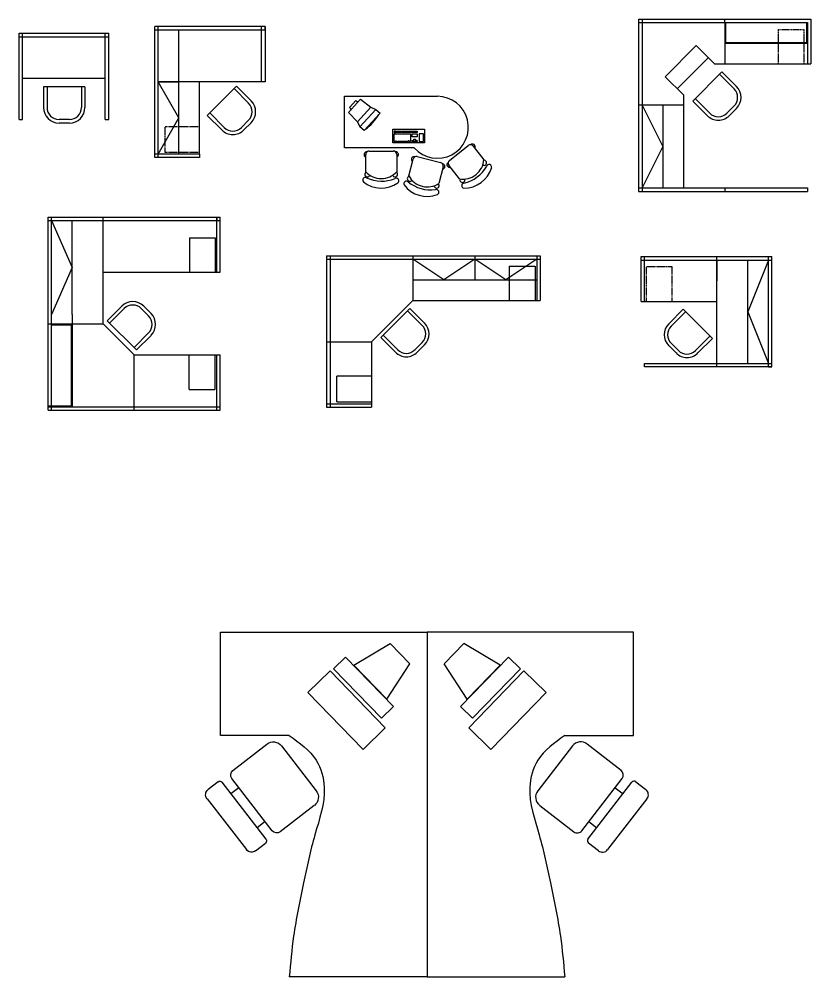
# Model space of a CAD drawing. Header units: centimetres. Extents: x 56177 to 99483, y 493 to 15482.
# Drawn here: x 62440 to 62900, y 1665 to 2221 of the extents above; entities that cross this region are included whole.
import ezdxf

# ---------------------------------------------------------------- set-up
doc = ezdxf.new("R2010")
doc.units = ezdxf.units.CM
doc.header["$MEASUREMENT"] = 0
doc.linetypes.add('DASHED', pattern=[0.75, 0.5, -0.25])
doc.linetypes.add('HIDDEN', pattern=[0.375, 0.25, -0.125])

# ---------------------------------------------------------------- blocks, each defined once
blk = doc.blocks.new('A$C51481300')
for p, q in [((0.0854, 2), (1.2854, 2)), ((0.0854, 1.4), (0.0854, 2)), ((1.2854, 2), (1.2854, 0)), ((2.4854, 2), (1.2854, 2)), ((1.2854, 2), (1.2854, 0)), ((2.4854, 1.4), (2.4854, 2)), ((0.8611, 1.8088), (1.0714, 1.9354)), ((1.0714, 1.9354), (1.1859, 1.8174)), ((1.4994, 1.9354), (1.3849, 1.8174)), ((1.7096, 1.8088), (1.4994, 1.9354)), ((0.8128, 1.8556), (0.7427, 1.7876)), ((1.0914, 1.5686), (0.8128, 1.8556)), ((1.4794, 1.5686), (1.758, 1.8556)), ((1.758, 1.8556), (1.828, 1.7876)), ((0.7427, 1.7876), (1.0213, 1.5006)), ((0.8611, 1.8088), (1.053, 1.6111)), ((1.053, 1.6111), (1.1859, 1.8174)), ((1.5177, 1.6111), (1.3849, 1.8174)), ((1.7096, 1.8088), (1.5177, 1.6111)), ((1.828, 1.7876), (1.5495, 1.5006)), ((0.5935, 1.6505), (0.7227, 1.7759)), ((0.7227, 1.7759), (1.0431, 1.4458)), ((1.848, 1.7759), (1.5277, 1.4458)), ((1.9772, 1.6505), (1.848, 1.7759)), ((0.9139, 1.3204), (0.5935, 1.6505)), ((1.6569, 1.3204), (1.9772, 1.6505)), ((1.0213, 1.5006), (1.0914, 1.5686)), ((1.5495, 1.5006), (1.4794, 1.5686)), ((1.0431, 1.4458), (0.9139, 1.3204)), ((1.5277, 1.4458), (1.6569, 1.3204)), ((0.4854, 1.4), (0.0854, 1.4)), ((2.0854, 1.4), (2.4854, 1.4)), ((0.1583, 1.1982), (0.3559, 1.351)), ((0.441, 1.3401), (0.642, 1.0801)), ((2.1297, 1.3401), (1.9287, 1.0801)), ((2.4125, 1.1982), (2.2149, 1.351)), ((0.0728, 1.1322), (0.0148, 1.0873)), ((0.351, 0.7988), (0.0954, 1.1293)), ((0.3861, 0.8483), (0.1522, 1.1508)), ((2.1847, 0.8483), (2.4185, 1.1508)), ((2.2198, 0.7988), (2.4753, 1.1293)), ((2.4979, 1.1322), (2.5559, 1.0873)), ((0.1931, 1.0979), (0.1471, 1.0624)), ((2.3777, 1.0979), (2.4236, 1.0624)), ((0.008, 1.0337), (0.2365, 0.7382)), ((2.5628, 1.0337), (2.3343, 0.7382)), ((0.6311, 0.995), (0.4335, 0.8422)), ((1.9396, 0.995), (2.1372, 0.8422)), ((0.3452, 0.9012), (0.2993, 0.8656)), ((2.2255, 0.9012), (2.2715, 0.8656)), ((0.2901, 0.7313), (0.3481, 0.7762)), ((2.2807, 0.7313), (2.2227, 0.7762)), ((1.2854, 0), (0.4854, 0)), ((1.2854, 0), (2.0854, 0))]:
    blk.add_line(p, q)
for centre, radius, start, end in [((2.1777, 1.303), 0.0607, 52.2917, 142.2917), ((2.3918, 1.1715), 0.0338, 322.2917, 52.2917), ((2.4881, 1.1194), 0.0161, 52.2917, 142.2917), ((1.9767, 1.043), 0.0607, 142.2917, 232.2917), ((2.5325, 1.0571), 0.0382, 322.2917, 52.2917), ((2.1579, 0.869), 0.0338, 232.2917, 322.2917), ((2.2325, 0.7889), 0.0161, 142.2917, 232.2917), ((2.304, 0.7616), 0.0382, 232.2917, 322.2917)]:
    blk.add_arc(centre, radius, start, end)
at = {"extrusion": (0, 0, -1)}
for centre, major_axis, start_param, end_param in [((0.393, 1.303), (0.0429, 0.0429), -1.443532, 0.127264), ((0.179, 1.1715), (0.0239, 0.0239), 3.268857, 4.839653), ((0.0827, 1.1194), (0.0114, 0.0114), -1.443532, 0.127264), ((0.0382, 1.0571), (0.027, 0.027), 3.268857, 4.839653), ((0.594, 1.043), (0.0429, 0.0429), 0.127264, 1.698061), ((0.4128, 0.869), (0.0239, 0.0239), 1.698061, 3.268857), ((0.3382, 0.7889), (0.0114, 0.0114), 0.127264, 1.698061), ((0.2667, 0.7616), (0.027, 0.027), 1.698061, 3.268857)]:
    blk.add_ellipse(centre, major_axis=major_axis, ratio=1, start_param=start_param, end_param=end_param, dxfattribs=at)
for points in [[(0.4854, 1.4), (0.5452, 1.3584), (0.6513, 1.2845), (0.7116, 1.0587), (0.6272, 0.8227), (0.5658, 0.5369), (0.5093, 0.2621), (0.4926, 0.079), (0.4854, 0)], [(2.0854, 1.4), (2.0256, 1.3584), (1.9194, 1.2845), (1.8591, 1.0587), (1.9435, 0.8227), (2.0049, 0.5369), (2.0614, 0.2621), (2.0782, 0.079), (2.0854, 0)]]:
    blk.add_open_spline(points, degree=3, knots=[0, 0, 0, 0, 211.698676, 375.971931, 656.496583, 944.177186, 1257.74542, 1495.605958, 1495.605958, 1495.605958, 1495.605958])
blk = doc.blocks.new('A$C59DA5284')
for p, q in [((0, 112), (100, 112)), ((0, 0), (0, 112)), ((2, 0), (2, 112)), ((32, 110), (32, 112)), ((98, 112), (98, 110)), ((98, 80), (98, 112)), ((100, 80), (100, 112)), ((0, 110), (100, 110)), ((2, 110), (14, 82.75)), ((14, 55.49), (14, 110)), ((32, 50), (32, 110)), ((14, 82.75), (2, 55.49)), ((32, 80), (100, 80)), ((34.35, 51.89), (42.84, 60.37)), ((35.77, 50.47), (44.25, 58.96)), ((58.39, 54.72), (54.15, 58.96)), ((59.81, 56.13), (55.57, 60.37)), ((14, 55.49), (14, 2)), ((51.32, 34.92), (34.35, 51.89)), ((0, 50), (32, 50)), ((2, 49.5), (13.5, 49.5)), ((13.5, 49.5), (13.5, 2.5)), ((50, 32), (32, 50)), ((49.91, 36.33), (58.39, 44.82)), ((51.32, 34.92), (59.81, 43.4)), ((50, 32), (100, 32)), ((50, 0), (50, 32)), ((98, 0), (98, 32)), ((100, 0), (100, 32)), ((100, 0), (100, 32)), ((0, 2.5), (13.5, 2.5)), ((0, 2), (100, 2)), ((0, 0), (100, 0))]:
    blk.add_line(p, q)
at = {"linetype": 'HIDDEN'}
for p, q in [((82.11, 100), (97.11, 100)), ((82.11, 100), (82.11, 80)), ((97.11, 100), (97.11, 80)), ((82, 12), (82, 32)), ((97, 12), (97, 32)), ((82, 12), (97, 12))]:
    blk.add_line(p, q, dxfattribs=at)
for centre, radius, start, end in [((49.2, 54.01), 9, 45, 135), ((49.2, 54.01), 7, 45, 135), ((53.44, 49.77), 9, 315, 45), ((53.44, 49.77), 7, 315, 45)]:
    blk.add_arc(centre, radius, start, end)
blk = doc.blocks.new('A$C0F466DCC')
for p, q in [((0, 100), (100, 100)), ((0, 100), (0, 0)), ((0, 98), (98, 98)), ((2, 100), (2, 0)), ((50, 98), (50, 100)), ((50, 98), (50, 74)), ((50.5, 98), (50.5, 86.5)), ((97.5, 98), (97.5, 86.5)), ((98, 98), (98, 74)), ((100, 100), (100, 74)), ((15.39, 66.61), (33.39, 84.61)), ((33.39, 84.61), (44, 74)), ((50, 86), (98, 86)), ((50.5, 86.5), (97.5, 86.5)), ((22.46, 59.54), (40.46, 77.54)), ((44, 74), (100, 74)), ((31.41, 52.44), (48.38, 69.41)), ((46.97, 67.99), (55.45, 59.51)), ((48.38, 69.41), (56.87, 60.92)), ((15.39, 66.61), (26, 56)), ((26, 56), (26, 2)), ((31.41, 52.44), (39.89, 43.95)), ((32.82, 53.85), (41.31, 45.36)), ((2, 50), (0, 50)), ((26, 50), (2, 50)), ((2, 50), (14, 26)), ((14, 50), (14, 2)), ((51.21, 45.36), (55.45, 49.61)), ((52.62, 43.95), (56.87, 48.19)), ((14, 26), (2, 2)), ((0, 2), (98, 2)), ((50, 2), (50, 0)), ((98, 2), (98, 0)), ((0, 0), (98, 0))]:
    blk.add_line(p, q)
at = {"linetype": 'DASHED'}
for p, q in [((81, 94), (96, 94)), ((81, 94), (81, 74)), ((96, 94), (96, 74))]:
    blk.add_line(p, q, dxfattribs=at)
for centre, radius, start, end in [((50.5, 54.56), 7, 315, 45), ((50.5, 54.56), 9, 315, 45), ((46.26, 50.31), 7, 225, 315), ((46.26, 50.31), 9, 225, 315)]:
    blk.add_arc(centre, radius, start, end)
blk = doc.blocks.new('A$C2D86608B')
for p, q in [((0, 88), (0, 0)), ((0, 88), (124, 88)), ((0, 86), (124, 86)), ((2, 88), (2, 0)), ((50, 88), (50, 86)), ((50, 86), (50, 62)), ((68, 74), (50, 86)), ((86, 86), (68, 74)), ((86, 88), (86, 86)), ((86, 86), (86, 74)), ((104, 74), (86, 86)), ((122, 86), (104, 74)), ((122, 88), (122, 62)), ((124, 88), (124, 62)), ((50, 74), (86, 74)), ((86, 74), (122, 74)), ((50, 62), (26, 38)), ((50, 62), (124, 62)), ((31.41, 40.44), (48.38, 57.41)), ((46.97, 55.99), (55.45, 47.51)), ((48.38, 57.41), (56.87, 48.92)), ((31.41, 40.44), (39.89, 31.95)), ((32.82, 41.85), (41.31, 33.36)), ((0, 38), (2, 38)), ((0, 38), (26, 38)), ((26, 38), (26, 0)), ((51.21, 33.36), (55.45, 37.61)), ((52.62, 31.95), (56.87, 36.19)), ((0, 2), (26, 2)), ((0, 0), (26, 0))]:
    blk.add_line(p, q)
at = {"linetype": 'HIDDEN'}
for p, q in [((106, 82), (121, 82)), ((106, 82), (106, 62)), ((121, 82), (121, 62)), ((6, 3.17), (6, 18.17)), ((6, 18.17), (26, 18.17)), ((6, 3.17), (26, 3.17))]:
    blk.add_line(p, q, dxfattribs=at)
for centre, radius, start, end in [((50.5, 42.56), 7, 315, 45), ((50.5, 42.56), 9, 315, 45), ((46.26, 38.31), 7, 225, 315), ((46.26, 38.31), 9, 225, 315)]:
    blk.add_arc(centre, radius, start, end)
blk = doc.blocks.new('A$C27AC49E7')
for p, q in [((0, 0), (0, 76)), ((64, 76), (0, 76)), ((64, 74), (0, 74)), ((2, 0), (2, 76)), ((14, 44), (14, 74)), ((62, 44), (62, 76)), ((64, 76), (64, 44)), ((64, 74), (64, 76)), ((62, 44), (2, 44)), ((14, 23), (2, 44)), ((2, 44), (14, 44)), ((14, 2), (14, 44)), ((26, 2), (26, 44)), ((30.45, 24.51), (47.42, 41.48)), ((46, 40.07), (54.49, 31.58)), ((47.42, 41.48), (55.9, 33)), ((64, 44), (62, 44)), ((2, 2), (14, 23)), ((30.45, 24.51), (38.93, 16.03)), ((31.86, 25.93), (40.35, 17.44)), ((50.25, 17.44), (54.49, 21.68)), ((51.66, 16.03), (55.9, 20.27)), ((26, 2), (0, 2)), ((26, 0), (0, 0)), ((26, 2), (26, 0))]:
    blk.add_line(p, q)
at = {"linetype": 'DASHED'}
blk.add_lwpolyline([(26, 3), (6, 3), (6, 18), (26, 18)], dxfattribs=at)
for centre, radius, start, end in [((49.54, 26.63), 7, 315, 45), ((49.54, 26.63), 9, 315, 45), ((45.3, 22.39), 7, 225, 315), ((45.3, 22.39), 9, 225, 315)]:
    blk.add_arc(centre, radius, start, end)
blk = doc.blocks.new('A$C6BF50FD2')
for p, q in [((0, 38), (0, 64)), ((0, 64), (76, 64)), ((0, 62), (76, 62)), ((2, 38), (2, 64)), ((44, 62), (44, 64)), ((44, 2), (44, 62)), ((44, 62), (44, 50)), ((62, 2), (62, 62)), ((74, 62), (62, 32)), ((74, 0), (74, 64)), ((76, 0), (76, 64)), ((0, 38), (44, 38)), ((24.51, 33.55), (16.03, 25.07)), ((24.51, 33.55), (41.48, 16.58)), ((25.93, 32.14), (17.44, 23.65)), ((62, 32), (74, 2)), ((40.07, 18), (31.58, 9.51)), ((16.03, 12.34), (20.27, 8.1)), ((17.44, 13.75), (21.68, 9.51)), ((41.48, 16.58), (33, 8.1)), ((2, 0), (2, 2)), ((2, 2), (44, 2)), ((44, 2), (76, 2)), ((44, 0), (44, 2)), ((44, 0), (2, 0)), ((76, 0), (44, 0)), ((74, 0), (76, 0))]:
    blk.add_line(p, q)
at = {"linetype": 'DASHED'}
for p, q in [((18, 58), (3, 58)), ((3, 58), (3, 38)), ((18, 38), (18, 58))]:
    blk.add_line(p, q, dxfattribs=at)
for centre, radius, start, end in [((22.39, 18.7), 9, 135, 225), ((22.39, 18.7), 7, 135, 225), ((26.63, 14.46), 9, 225, 315), ((26.63, 14.46), 7, 225, 315)]:
    blk.add_arc(centre, radius, start, end)
blk = doc.blocks.new('A$C76582C30')
for p, q in [((0, 52.06), (52, 52.06)), ((0, 52.06), (52, 52.06)), ((0, 2.06), (0, 52.06)), ((0, 50.06), (52, 50.06)), ((0, 50.06), (52, 50.06)), ((2, 2.06), (2, 52.06)), ((50, 26.06), (50, 52.06)), ((50, 2.06), (50, 52.06)), ((52, 26.06), (52, 52.06)), ((52, 2.06), (52, 52.06)), ((2, 26.06), (50, 26.06)), ((14.19, 21), (14.19, 9)), ((38.19, 21), (14.19, 21)), ((16.19, 21), (16.19, 9)), ((36.19, 21), (36.19, 9)), ((38.19, 21), (38.19, 9)), ((0, 2.06), (2, 2.06)), ((0, 2.06), (2, 2.06)), ((29.19, 2), (23.19, 2)), ((29.19, 0), (23.19, 0)), ((50, 2.06), (52, 2.06)), ((50, 2.06), (52, 2.06))]:
    blk.add_line(p, q)
for centre, radius, start, end in [((23.19, 9), 9, 180, 270), ((23.19, 9), 7, 180, 270), ((29.19, 9), 7, 270, 0), ((29.19, 9), 9, 270, 0)]:
    blk.add_arc(centre, radius, start, end)
blk = doc.blocks.new('CHOffice')
for p, q in [((-8.58, 9.5), (-8.58, 19.5)), ((-6.58, 21.5), (7.42, 21.5)), ((9.42, 19.5), (9.42, 9.5))]:
    blk.add_line(p, q)
for centre, radius, start, end in [((-8.08, 19.5), 1.5, 83.6206, 250.5288), ((-6.58, 19.5), 2, 90, 180), ((7.42, 19.5), 2, 0, 90), ((8.92, 19.5), 1.5, 289.4712, 96.3794), ((-8.8, 4.67), 1.52, 61.4714, 221.166), ((-7.58, 8), 1.5, 121.8528, 338.4993), ((0.42, 17.6), 12.1, 221.9652, 318.0348), ((0.74, 24.41), 20.4, 244.4041, 292.1245), ((8.42, 8), 1.5, 201.5007, 58.1472), ((9.16, 4.19), 1.51, 311.3594, 119.0603), ((0.51, 16.72), 16.73, 231.3187, 305.2099)]:
    blk.add_arc(centre, radius, start, end)
blk = doc.blocks.new('A$C4EF75D78')
for p, q in [((9.46, 56.41), (2.41, 48.65)), ((6.65, 55.59), (2.96, 51.53)), ((4.8, 53.56), (6.65, 55.59)), ((6.65, 55.59), (7.78, 54.56)), ((9.46, 56.41), (15.34, 51.72)), ((2.96, 51.53), (4.09, 50.5)), ((3.49, 51.04), (3.55, 49.91)), ((8.2, 55.02), (7.32, 54.98)), ((15.34, 51.72), (7.58, 43.19)), ((9.05, 40.36), (18.3, 50.53)), ((11.48, 47.48), (15.34, 51.72)), ((15.34, 51.72), (18.3, 50.53)), ((18.3, 50.53), (20.76, 48.29)), ((2.41, 48.65), (7.58, 43.19)), ((20.76, 48.39), (11.46, 38.17)), ((7.58, 43.19), (9.05, 40.36)), ((11.46, 38.17), (9.05, 40.36)), ((28.11, 39.02), (46.61, 39.02)), ((28.11, 31.02), (28.11, 39.02)), ((46.61, 39.02), (46.61, 31.02)), ((28.86, 37.77), (28.86, 37.02)), ((29.61, 37.77), (28.86, 37.77)), ((28.86, 37.02), (29.61, 37.02)), ((28.86, 31.77), (28.86, 36.27)), ((28.86, 36.27), (38.36, 36.27)), ((29.61, 37.02), (29.61, 37.77)), ((29.86, 37.77), (32.86, 37.77)), ((29.86, 37.02), (29.86, 37.77)), ((32.86, 37.02), (29.86, 37.02)), ((32.86, 37.77), (32.86, 37.02)), ((33.11, 37.02), (33.11, 37.77)), ((33.11, 37.77), (36.11, 37.77)), ((36.11, 37.02), (33.11, 37.02)), ((36.11, 37.77), (36.11, 37.02)), ((36.36, 37.77), (39.36, 37.77)), ((36.36, 37.02), (36.36, 37.77)), ((39.36, 37.02), (36.36, 37.02)), ((38.36, 36.27), (38.36, 31.77)), ((39.36, 37.77), (39.36, 37.02)), ((39.36, 36.27), (42.36, 36.27)), ((39.36, 34.52), (39.36, 36.27)), ((42.36, 34.52), (39.36, 34.52)), ((39.61, 37.77), (42.36, 37.77)), ((39.61, 37.02), (39.61, 37.77)), ((42.36, 37.02), (39.61, 37.02)), ((42.36, 37.77), (42.36, 37.02)), ((42.36, 36.27), (42.36, 34.52)), ((45.86, 36.27), (43.36, 36.27)), ((43.36, 36.27), (43.36, 31.77)), ((45.86, 31.77), (45.86, 36.27)), ((46.61, 31.02), (28.11, 31.02)), ((28.86, 31.77), (29.61, 31.77)), ((29.61, 31.77), (29.61, 32.27)), ((29.61, 32.27), (30.11, 32.27)), ((30.11, 32.27), (30.11, 31.77)), ((30.11, 31.77), (31.11, 31.77)), ((37.11, 31.77), (31.11, 31.77)), ((37.61, 32.27), (37.11, 32.27)), ((37.11, 32.27), (37.11, 31.77)), ((37.61, 31.77), (37.61, 32.27)), ((38.36, 31.77), (37.61, 31.77)), ((39.36, 31.77), (39.36, 32.52)), ((39.36, 32.52), (40.36, 32.52)), ((42.36, 31.77), (39.36, 31.77)), ((40.36, 32.52), (40.36, 33.27)), ((40.36, 33.27), (41.36, 33.27)), ((41.36, 33.27), (41.36, 32.52)), ((41.36, 32.52), (42.36, 32.52)), ((42.36, 32.52), (42.36, 31.77)), ((43.36, 31.77), (45.86, 31.77))]:
    blk.add_line(p, q)
blk.add_lwpolyline([(40.58, 28.11), (0, 28.11), (0, 58.11), (54, 58.11)])
for centre, radius, start, end in [((54, 40.11), 18, 221.8103, 90), ((-5.81, 63.17), 30.16, 306.69, 328.7241)]:
    blk.add_arc(centre, radius, start, end)
for p, rotation in [((79.44, 8.03), 38.20061163935687), ((43.44, 0.64), 345.7725189873423)]:
    blk.add_blockref('CHOffice', p, dxfattribs=dict(rotation=rotation))
blk.add_blockref('CHOffice', (20.98, 4.83))

msp = doc.modelspace()

# ---------------------------------------------------------------- block references
for name, p in [('A$C0F466DCC', (62800.17, 2120.9)), ('A$C76582C30', (62440.44, 2160.61)), ('A$C27AC49E7', (62519.22, 2140.54)), ('A$C4EF75D78', (62629.29, 2118.02)), ('A$C59DA5284', (62457.23, 1993.98)), ('A$C2D86608B', (62619, 1995.62)), ('A$C6BF50FD2', (62801.6, 2019.05))]:
    msp.add_blockref(name, p)
at = {"xscale": 100, "yscale": 100, "zscale": 100}
msp.add_blockref('A$C51481300', (62548.74, 1665.05), dxfattribs=at)

doc.saveas('drawing.dxf')
